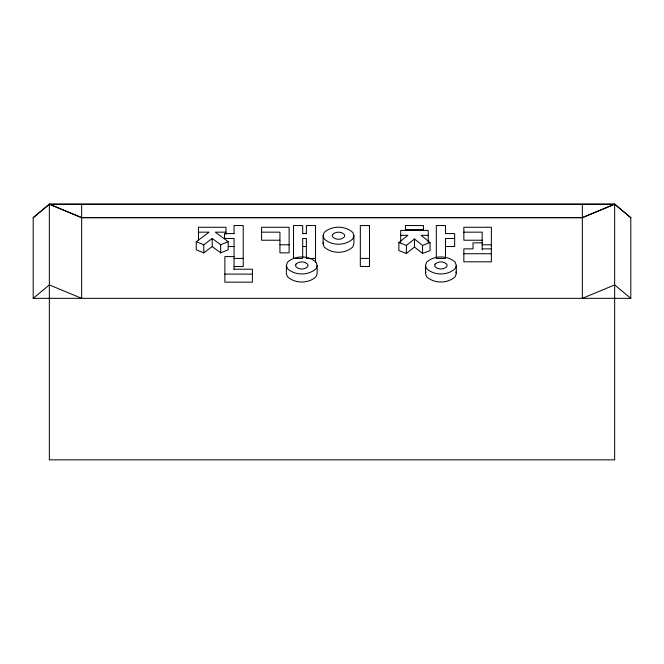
<?xml version="1.0" encoding="UTF-8"?>
<svg xmlns="http://www.w3.org/2000/svg" width="664" height="664" viewBox="0 0 664 664"><rect width="100%" height="100%" fill="white"/><g stroke="black" fill="none" stroke-linecap="round" stroke-linejoin="round"><path stroke-width="1" d="M286.358 265.451L287.487 262.197C295.032 255.2 308.519 255.2 316.072 262.197L317.193 265.451L317.193 273.518L316.072 276.705C308.536 283.777 295.023 283.777 287.487 276.705L286.358 273.518L286.358 265.451L287.487 268.646C295.023 275.709 308.536 275.709 316.072 268.646L317.193 265.451M323.069 235.72L324.19 232.466C331.743 225.469 345.23 225.469 352.775 232.466L353.904 235.72L353.904 243.788L352.775 246.983C345.247 254.046 331.726 254.046 324.19 246.983L323.069 243.788L323.069 235.72L324.19 238.916C331.726 245.987 345.247 245.987 352.775 238.916L353.904 235.72M323.069 243.788L323.634 242.161M425.483 265.451L426.603 262.197C434.156 255.2 447.644 255.2 455.197 262.197L456.317 265.451L456.317 273.518L455.197 276.705C447.661 283.777 434.14 283.777 426.603 276.705L425.483 273.518L425.483 265.451L426.603 268.646C434.14 275.709 447.661 275.709 455.197 268.646L456.317 265.451M425.483 273.518L426.047 271.883M33.2 217.709L49.352 204.147L614.648 204.147L630.8 217.709L614.648 204.147L582.345 217.709L81.655 217.709L49.352 204.147L49.352 459.853L614.648 459.853L614.648 204.147M49.352 204.271L81.655 217.584L582.345 217.584L614.648 204.271L49.352 204.271L33.2 217.584L33.2 298.343L49.352 284.906L81.655 298.343L81.655 204.271M406.393 253.457L406.393 245.398L414.469 238.982L414.469 247.041L406.393 253.457L398.873 250.61L398.873 242.543L407.862 235.313L400.707 235.313M198.445 232.159L209.094 232.159L196.245 241.729L196.245 249.797L203.765 252.851L203.765 244.784L212.214 238.476L220.656 244.784L220.656 252.851L228.175 249.797L228.175 241.729L215.335 232.159L225.976 232.159M203.765 252.851L212.214 246.535L212.214 238.476M220.656 244.784L228.175 241.729M414.469 238.982L422.545 245.398L430.073 242.543L430.073 250.61L422.545 253.457L414.469 247.041M405.48 229.611L423.466 229.611M261.583 232.159L279.934 232.159L279.934 252.851L289.114 252.851L289.114 227.271L261.583 227.271L261.583 240.227L279.934 240.227M463.846 232.159L482.197 232.159L482.197 249.822M234.052 233.587L224.507 233.587L224.507 238.625M302.693 233.587L306.37 233.587M445.486 233.587L454.666 233.587L454.666 246.535L445.486 246.535M428.239 235.313L421.076 235.313L430.073 242.543M224.507 238.476L234.052 238.476L234.052 269.435M454.666 238.476L445.486 238.476L445.486 258.429L436.314 258.429L436.314 225.544L445.486 225.544L445.486 233.603M482.197 240.227L463.846 240.227L463.846 227.271L491.377 227.271L491.377 261.807L463.846 261.807L463.846 248.859L473.017 248.859L473.017 242.85L482.197 242.85M279.934 244.784L289.114 244.784M482.197 244.784L491.377 244.784M228.325 246.535L234.052 246.535M302.693 246.535L306.37 246.535M482.197 248.859L491.377 248.859M463.846 253.739L491.377 253.739M234.052 256.594L224.872 256.594L224.872 282.167L252.403 282.167L252.403 269.219L234.052 269.219M234.052 258.429L243.232 258.429M315.541 258.429L306.37 258.429L306.37 238.476L302.693 238.476L302.693 258.429L293.521 258.429L293.521 225.544L302.693 225.544L302.693 233.603M360.328 258.429L369.508 258.429M234.052 266.488L243.232 266.488L243.232 225.544L234.052 225.544L234.052 233.603M224.872 274.107L252.403 274.107M33.2 298.343L630.8 298.343L630.8 217.584M398.873 242.543L406.393 245.398M196.245 241.729L203.765 244.784M212.214 246.535L220.656 252.851M630.8 298.343L614.648 284.906L582.345 298.343L582.345 204.271M455.753 271.883L456.317 273.518M428.239 242.401L428.239 230.433L400.707 230.433L400.707 242.401M423.466 230.582L423.466 225.544L405.48 225.544L405.48 230.582M422.545 245.398L422.545 253.457M315.541 262.38L315.541 225.544L306.37 225.544L306.37 233.603M225.976 234.326L225.976 227.271L198.445 227.271L198.445 240.227M295.995 264.089L295.538 265.451L295.995 266.745C298.991 269.775 304.568 269.775 307.556 266.745L308.021 265.451L307.556 264.089C304.552 261.135 298.999 261.135 295.995 264.089M332.706 234.359L332.249 235.72L332.706 237.023C335.693 240.044 341.279 240.044 344.267 237.023L344.724 235.72L344.267 234.359C341.263 231.412 335.71 231.412 332.706 234.359M435.119 264.089L434.663 265.451L435.119 266.745C438.107 269.775 443.693 269.775 446.681 266.745L447.138 265.451L446.681 264.089C443.676 261.135 438.124 261.135 435.119 264.089M369.508 225.544L360.328 225.544L360.328 266.488L369.508 266.488L369.508 225.544"/></g></svg>
